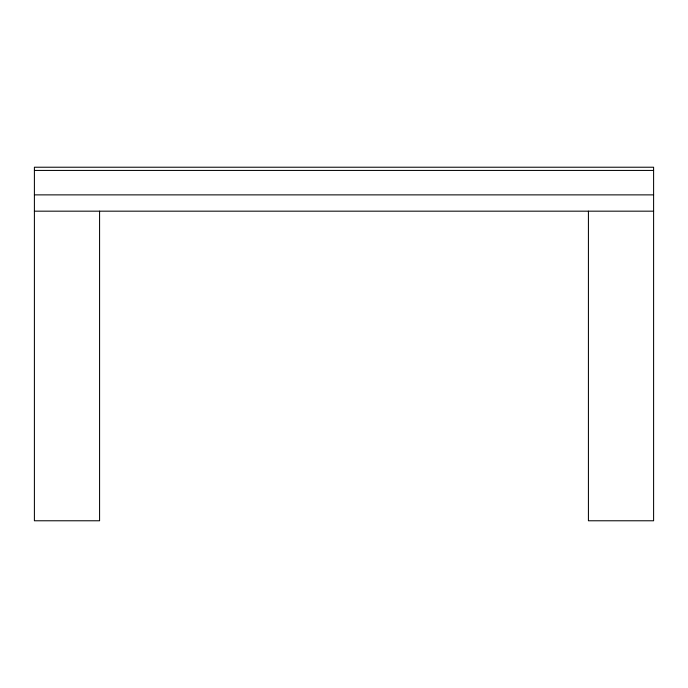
<?xml version="1.0" encoding="UTF-8"?>
<svg xmlns="http://www.w3.org/2000/svg" width="688" height="688" viewBox="0 0 688 688"><rect width="100%" height="100%" fill="white"/><g stroke="black" fill="none" stroke-linecap="round" stroke-linejoin="round"><path stroke-width="1.03" d="M34.4 170.435L653.6 170.435M34.4 194.876L653.6 194.876M34.4 211.173L653.6 211.173M588.421 211.173L588.421 520.773L653.6 520.773L653.6 167.227L34.4 167.227L34.4 520.773L99.579 520.773L99.579 211.173"/></g></svg>
